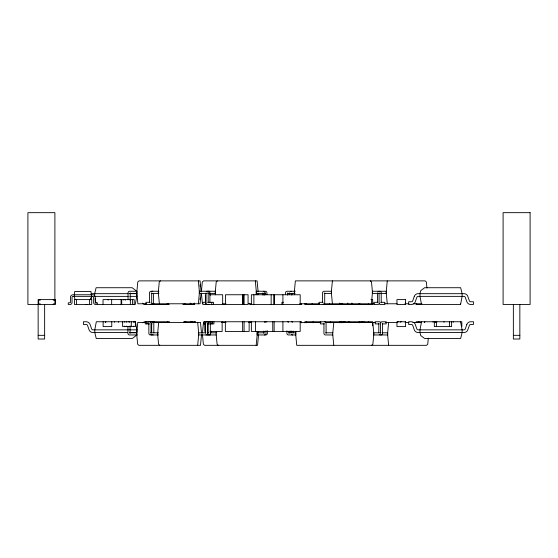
<?xml version="1.0" encoding="UTF-8"?>
<svg xmlns="http://www.w3.org/2000/svg" width="558" height="558" viewBox="0 0 558 558"><rect width="100%" height="100%" fill="white"/><g stroke="black" fill="none" stroke-linecap="round" stroke-linejoin="round"><path stroke-width="0.84" d="M158.688 322.433L157.607 333.886L158.584 344.223L159.769 345.332M198.355 303.775L199.436 292.329L198.355 280.876M200.05 299.688L200.203 298.056M201.075 293.145L200.071 303.775L152.606 303.775M201.417 291.464L202.31 281.992L203.496 280.876L257.099 280.876L258.103 291.513M197.678 345.332L198.753 333.886L197.678 322.433M201.501 334.702L200.496 345.332L138.837 345.332L137.652 344.223L136.675 333.886L137.756 322.433L145.554 322.433M202.47 333.063L203.475 322.433M216.344 331.431L216.113 333.886L217.09 344.223L218.269 345.332M256.15 294.784L256.387 292.329L255.306 280.876M257.949 294.784L258.103 293.145M256.178 345.332L257.259 333.886L257.029 331.431M258.556 334.702L257.552 345.332L204.556 345.332L203.37 344.223L202.477 334.744M295.893 331.431L295.663 333.886L296.744 345.332L426.549 345.332L427.735 344.223L428.3 338.19M332.408 280.876L331.326 292.329L332.408 303.775M333.775 322.433L332.701 333.886L333.775 345.332M387.273 280.876L386.192 292.329L387.273 303.775M388.64 322.433L387.559 333.886L388.64 345.332M129.895 293.668L136.773 293.668L136.773 296.368L135.238 304.466L95.53 304.466A1.89 1.89 0 0 1 93.639 302.576L93.639 297.449A1.081 1.081 0 0 0 92.558 296.368L73.119 296.368A1.081 1.081 0 0 0 72.038 297.449L72.038 302.576A1.89 1.89 0 0 1 70.148 304.466L68.257 304.466L68.257 302.848L70.399 302.68L70.441 297.093A2.706 2.706 0 0 1 72.77 294.764L92.914 294.764A2.706 2.706 0 0 1 95.237 297.093L95.272 302.645L97.42 302.848L97.42 304.466M421.534 321.75L419.993 329.848L419.993 332.547L420.725 335.518L424.596 338.49L460.657 338.49L462.115 332.547L462.115 329.848L460.573 321.75M90.612 299.604L91.477 296.368L90.961 291.506L74.716 291.506L74.2 296.368L75.065 299.604M90.717 299.527L91.484 297.33A1.437 1.437 0 0 1 92.837 296.368M160.446 280.876L159.26 281.992L158.291 292.329L159.372 303.775M217.397 280.876L216.211 281.992L215.235 292.329L215.472 294.784M371.684 345.332L372.87 344.223L373.846 333.886L372.765 322.433M136.173 335.518L132.302 338.49L96.241 338.49L94.783 332.547L94.783 329.848L96.325 321.75L135.364 321.75L136.905 329.848L136.905 332.547L129.393 332.547M150.144 304.466L150.353 304.438A1.674 1.674 0 0 0 151.657 303.127L151.692 292.915M151.455 304.466L151.657 304.438A1.674 1.674 0 0 0 152.92 303.315M151.86 304.466L152.069 304.438A1.674 1.674 0 0 0 153.38 303.127L153.408 293.41M193.194 304.466L193.403 304.438A1.674 1.674 0 0 0 194.658 303.315M207.095 304.466L207.583 304.466M185.967 321.75L185.765 321.778A1.674 1.674 0 0 0 184.572 322.712M191.338 321.75L191.129 321.778A1.674 1.674 0 0 0 190.278 322.231M323.18 304.466L323.389 304.438A1.674 1.674 0 0 0 324.7 303.127L324.728 292.915M206.899 321.75L206.69 321.778A1.674 1.674 0 0 0 205.386 323.082L205.358 333.293M208.343 321.75L208.141 321.778A1.674 1.674 0 0 0 207.29 322.231M209.717 321.75L209.341 321.75M251.686 321.75L251.484 321.778A1.674 1.674 0 0 0 250.291 322.712M265.406 321.75L265.196 321.778A1.674 1.674 0 0 0 264.346 322.231M266.773 321.75L266.571 321.778A1.674 1.674 0 0 0 265.713 322.231M344.956 321.75L344.746 321.778A1.674 1.674 0 0 0 343.561 322.712M349.071 321.75L348.862 321.778A1.674 1.674 0 0 0 348.011 322.231M398.447 321.75L398.245 321.778A1.674 1.674 0 0 0 397.387 322.231M401.188 321.75L400.986 321.778A1.674 1.674 0 0 0 400.135 322.231M419.023 321.75L418.814 321.778A1.674 1.674 0 0 0 417.628 322.712M436.851 321.75L436.649 321.778A1.674 1.674 0 0 0 435.791 322.231M152.411 291.248L152.222 291.262A1.639 1.639 0 0 0 151.469 291.59M152.822 291.248L152.634 291.262A1.639 1.639 0 0 0 151.881 291.59M208.05 291.248L207.862 291.262A1.639 1.639 0 0 0 207.109 291.59M209.843 291.248L209.655 291.262A1.639 1.639 0 0 0 208.901 291.59M291.22 291.248L291.039 291.262A1.639 1.639 0 0 0 290.279 291.59M379.001 291.248L378.819 291.262A1.639 1.639 0 0 0 378.066 291.59M205.944 334.967L206.125 334.946A1.639 1.639 0 0 0 207.499 333.579L207.513 323.445M207.388 334.967L207.576 334.946A1.639 1.639 0 0 0 208.483 334.486M264.443 334.967L264.631 334.946A1.639 1.639 0 0 0 265.999 333.579L266.02 330.803M381.03 334.967L381.219 334.946A1.639 1.639 0 0 0 382.586 333.579L382.607 323.445M158.932 291.248L150.918 291.262A1.639 1.639 0 0 0 149.544 292.636L149.53 302.771M215.548 291.248L199.283 291.248L199.283 293.41L206.53 293.41M295.301 291.248L286.924 291.262A1.639 1.639 0 0 0 285.55 292.636L285.536 294.547M129.707 293.41L136.947 293.41L136.947 291.248L129.421 291.262A1.639 1.639 0 0 0 128.054 292.636L128.04 299.723M151.197 293.41L158.904 293.41M207.75 293.41L208.246 293.41M209.48 293.41L215.493 293.41M263.474 293.41L256.234 293.41L256.234 291.248L265.552 291.262A1.639 1.639 0 0 1 266.919 292.636L266.933 294.547M264.778 293.41L265.266 293.41M287.203 293.41L295.182 293.41M324.233 293.41L331.48 293.41L331.48 291.248L323.954 291.262A1.639 1.639 0 0 0 322.587 292.636L322.566 302.771M379.566 293.41L372.325 293.41L372.325 291.248L386.338 291.248L386.338 293.41L380.437 293.41M128.18 293.668L92.412 293.682A4.136 4.136 0 0 0 91.184 294.01M209.71 294.75L222.67 294.75L222.67 304.466M128.18 296.368L94.658 296.368L94.658 293.668L96.109 287.726L132.176 287.726L136.047 290.697M129.895 296.368L136.773 296.368M370.951 299.604L372.681 299.604L372.681 304.466L304.856 304.466L304.856 303.385M54.879 300.148L53.261 300.148L53.261 299.604M150.116 302.303L145.945 302.303L145.945 304.466M205.762 302.303L202.896 302.303L202.896 304.466L248.066 304.466L248.066 294.75L225.509 294.75L225.509 304.466M207.729 302.303L213.498 302.303L213.498 304.466M283.38 302.303L281.95 302.303L281.95 304.466M323.033 302.303L318.981 302.303L318.981 304.466M377.899 302.303L373.846 302.303L373.846 304.466L378.254 304.438A1.674 1.674 0 0 0 379.51 303.315M380.765 302.303L384.818 302.303L384.818 304.466L380.41 304.438A1.674 1.674 0 0 1 379.105 303.127L379.07 292.915M146.538 303.775L137.875 303.775L136.794 292.329L137.77 281.992L138.956 280.876L200.071 280.876L201.075 291.513M222.342 303.775L225.906 303.775M248.373 303.775L251.03 303.775M299.702 303.775L319.629 303.775M323.745 303.775L371.391 303.775L372.472 292.329L371.495 281.992L370.317 280.876M372.04 303.775L374.495 303.775M384.894 303.775L397.163 303.775M404.962 303.775L408.93 303.775M413.262 303.775L421.925 303.775M152.46 303.929L154.078 303.929L154.078 304.466M168.656 303.929L167.037 303.929L167.037 304.466M169.2 304.466L145.373 304.466A4.122 4.122 0 0 1 142.36 303.154M169.534 321.75L145.261 321.75L145.261 323.905L149.579 323.905M195.537 321.75L183.973 321.75L183.973 322.287M152.794 322.287L154.413 322.287L154.413 321.75M168.99 322.287L167.372 322.287L167.372 321.75M153.352 322.433L200.496 322.433L201.501 333.063M221.526 322.433L226.004 322.433M248.38 322.433L251.484 322.433M300.211 322.433L321.003 322.433M325.335 322.433L375.506 322.433M385.536 322.433L397.303 322.433M405.101 322.433L408.93 322.433M412.899 322.433L421.562 322.433M151.671 323.905L152.132 323.905M205.204 323.905L203.768 323.905L203.768 321.75L301.564 321.75L301.564 322.824M207.053 323.905L213.916 323.905L213.916 321.75M324.4 323.905L320.355 323.905L320.355 321.75M379.266 323.905L375.22 323.905L375.22 321.75L379.621 321.778A1.674 1.674 0 0 1 380.814 322.712M382.139 323.905L386.192 323.905L386.192 321.75L381.784 321.778A1.674 1.674 0 0 0 380.472 323.082L380.444 333.293M136.905 329.848L92.97 329.848A1.437 1.437 0 0 1 91.617 328.885L90.075 324.491A4.122 4.122 0 0 0 86.19 321.75L83.442 321.75L83.442 324.449L86.33 324.456A1.423 1.423 0 0 1 87.473 325.258L89.224 330.176A4.136 4.136 0 0 0 92.544 332.526L127.663 332.547M210.045 331.466L222.14 331.466L222.14 321.75M129.589 332.805L136.829 332.805L136.829 334.967M150.514 332.805L158.36 332.805M205.958 332.805L198.606 332.805L198.606 334.967L216.26 334.967M208.176 332.805L208.664 332.805M210.359 332.805L216.79 332.805M264.387 332.805L257.105 332.805L257.105 334.967L266.006 334.946A1.639 1.639 0 0 0 267.373 333.579L267.387 330.803M288.577 332.805L295.817 332.805L295.817 334.967L288.291 334.946A1.639 1.639 0 0 1 286.924 333.579L286.903 330.803M325.607 332.805L332.847 332.805M380.961 332.805L373.693 332.805L373.693 334.967L387.712 334.967L387.712 332.805L382.649 332.805M137.303 334.967L129.303 334.946A1.639 1.639 0 0 1 127.935 333.579L127.922 326.493M158.388 334.967L150.235 334.946A1.639 1.639 0 0 1 148.867 333.579L148.846 323.445M332.847 334.967L325.328 334.946A1.639 1.639 0 0 1 323.954 333.579L323.94 323.445M38.16 335.33L44.64 335.33M513.36 335.33L519.84 335.33M379.663 291.248L379.845 291.262A1.639 1.639 0 0 1 381.219 292.636L381.233 302.771M263.571 291.248L263.76 291.262A1.639 1.639 0 0 1 265.127 292.636L265.141 294.547M207.932 291.248L208.113 291.262A1.639 1.639 0 0 1 209.278 292.05M208.343 291.248L208.525 291.262A1.639 1.639 0 0 1 209.899 292.636L209.913 302.771M206.62 291.248L206.809 291.262A1.639 1.639 0 0 1 208.176 292.636L208.197 302.771M380.375 334.967L380.186 334.946A1.639 1.639 0 0 1 379.28 334.486M292.594 334.967L292.406 334.946A1.639 1.639 0 0 1 291.499 334.486M210.296 334.967L210.108 334.946A1.639 1.639 0 0 1 209.201 334.486M153.241 334.967L153.052 334.946A1.639 1.639 0 0 1 152.146 334.486M151.867 334.967L151.685 334.946A1.639 1.639 0 0 1 150.772 334.486M417.649 304.466L417.447 304.438A1.674 1.674 0 0 1 416.184 303.315M343.582 304.466L343.379 304.438A1.674 1.674 0 0 1 342.117 303.315M361.584 321.75L361.793 321.778A1.674 1.674 0 0 1 362.644 322.231M343.756 321.75L343.965 321.778A1.674 1.674 0 0 1 344.816 322.231M341.015 321.75L341.217 321.778A1.674 1.674 0 0 1 342.075 322.231M209.299 304.466L208.678 304.438M324.554 321.75L324.763 321.778A1.674 1.674 0 0 1 326.067 323.082L326.102 333.293M186.086 304.466L185.884 304.438A1.674 1.674 0 0 1 184.621 303.315M291.639 321.75L291.841 321.778A1.674 1.674 0 0 1 292.692 322.231M287.523 321.75L287.726 321.778A1.674 1.674 0 0 1 288.577 322.231M207.967 321.75L208.176 321.778A1.674 1.674 0 0 1 209.027 322.231M194.254 321.75L194.456 321.778A1.674 1.674 0 0 1 195.649 322.712M152.285 321.75L152.487 321.778A1.674 1.674 0 0 1 153.799 323.082L153.827 332.805M150.911 321.75L151.12 321.778A1.674 1.674 0 0 1 151.971 322.231M149.467 321.75L149.67 321.778A1.674 1.674 0 0 1 150.981 323.082L151.009 333.293M133.899 321.75L134.108 321.778A1.674 1.674 0 0 1 134.959 322.231M128.535 321.75L128.738 321.778A1.674 1.674 0 0 1 129.596 322.231M421.534 304.466L419.993 296.368L419.993 293.668L420.725 290.697L424.596 287.726L460.657 287.726L462.115 293.668L462.115 296.368L460.573 304.466L416.163 304.466L416.163 303.929M95.118 298.795L96.039 303.657M135.448 323.291L135.42 323.082A1.674 1.674 0 0 0 135.294 322.712M426.933 288.019L426.361 281.992L425.175 280.876L295.37 280.876L294.296 292.329L294.526 294.784M258.403 331.431L258.556 333.063M201.417 293.145L202.415 303.775M200.05 284.971L200.203 286.603M519.84 304.466L519.84 339.027L513.36 339.027L513.36 304.466M461.836 326.604L461.836 321.75L416.163 321.75L416.163 322.287M460.462 303.929L460.462 304.466M453.194 321.75L453.194 322.287M451.617 321.75L451.617 326.604L434.333 326.604L434.333 321.75M449.455 321.75L449.455 326.604M444.001 321.75L444.001 322.287M436.495 321.75L436.495 326.604M435.366 321.75L435.366 322.287M433.029 321.75L433.029 322.287M424.798 321.75L424.798 322.287M424.387 321.75L424.387 322.287M405.394 303.029L405.394 304.466M378.805 323.445L378.805 332.526M377.431 292.824L377.431 302.771M372.681 325.795L372.681 321.75L304.856 321.75L304.856 322.824M368.566 303.929L368.566 304.466M368.566 321.75L368.566 322.287M364.039 321.75L364.039 322.287M359.924 303.929L359.924 304.466M359.924 321.75L359.924 322.287M359.171 303.385L359.171 304.466M359.171 321.75L359.171 322.824M351.903 303.029L351.903 304.466M347.787 303.029L347.787 304.466M341.887 303.385L341.887 304.466M341.887 321.75L341.887 322.824M339.968 303.385L339.968 304.466M339.968 321.75L339.968 322.824M339.557 303.029L339.557 304.466M330.364 321.75L330.364 322.824M329.478 303.385L329.478 304.466M313.087 321.75L313.087 322.824M312.201 303.385L312.201 304.466M306.223 303.385L306.223 304.466M306.223 321.75L306.223 322.824M301.529 303.385L301.529 304.466L250.423 304.438A1.674 1.674 0 0 1 249.161 303.315M301.111 303.385L301.111 304.466M300.19 304.466L300.19 294.75L251.365 294.75L251.365 304.466M300.19 321.75L300.19 331.466L251.365 331.466L251.365 321.75M294.443 291.248L294.443 293.41M293.18 331.075L293.18 332.805M291.806 293.41L291.806 295.14M291.018 330.803L291.018 332.526M289.651 292.824L289.651 294.547M289.065 331.075L289.065 333.293M287.691 292.915L287.691 295.14M282.913 294.75L282.913 304.466M282.913 321.75L282.913 331.466M274.131 294.75L274.131 304.466M274.131 321.75L274.131 331.466M274.041 294.75L274.041 304.466M272.757 321.75L272.757 331.466M271.16 294.75L271.16 304.466M264.778 292.915L264.778 295.14M263.857 331.075L263.857 333.293M262.985 292.915L262.985 295.14M255.48 321.75L255.48 331.466M253.876 294.75L253.876 304.466M249.14 321.75L249.14 331.466L225.355 331.466L225.355 321.75M244.097 294.75L244.097 304.466M244.083 321.75L244.083 331.466M243.044 294.75L243.044 304.466M242.786 294.75L242.786 304.466M242.639 321.75L242.639 331.466M215.388 291.248L215.388 293.41M212.549 321.75L212.549 323.905M211.782 302.303L211.782 304.466M211.098 321.75L211.098 323.905M210.882 331.075L210.882 332.805M210.429 293.41L210.429 295.14M210.331 323.445L210.317 333.579A1.639 1.639 0 0 1 208.95 334.946L208.762 334.967A1.639 1.639 0 0 1 207.827 334.486M208.176 323.291L208.176 333.293M206.035 292.915L206.062 303.127A1.674 1.674 0 0 0 207.374 304.438M205.386 294.75L205.386 304.466M204.856 321.75L204.856 331.466M194.477 303.029L194.477 304.466L182.996 304.466L182.996 303.929M193.27 303.929L193.27 304.466M192.684 321.75L192.608 322.287M191.638 303.929L191.638 304.466M190.292 303.029L190.292 304.466M184.049 321.75L184.049 322.287M158.437 291.248L158.437 293.41M157.761 332.805L157.761 334.967M151.671 323.445L151.671 332.526M148.079 321.75L148.079 323.905M146.712 321.75L146.712 323.905M135.357 321.75L135.357 326.604L122.634 326.604L122.634 321.75M134.213 304.466L134.213 299.604L103.028 299.604L103.028 304.466M133.397 321.75L133.397 322.287M133.397 326.067L133.397 326.604M132.455 299.604L132.455 304.466M131.276 321.75L131.276 326.604M130.349 299.604L130.349 304.466M130.195 292.915L130.195 300.33M130.077 325.886L130.077 333.293M126.722 321.75L126.722 322.287M126.722 326.067L126.722 326.604M125.578 299.604L125.578 300.148M124.755 321.75L124.755 322.287M124.755 326.067L124.755 326.604M123.813 299.604L123.813 300.148M121.707 299.604L121.707 304.466M121.093 299.604L121.093 304.466M118.352 321.75L118.352 322.287M114.439 321.75L114.439 322.287M111.76 321.75L111.76 326.604L103.125 326.604L103.125 321.75M111.663 299.604L111.663 304.466M108.133 299.604L108.133 300.148M105.804 321.75L105.804 322.287M105.392 321.75L105.392 322.287M89.545 299.604L89.545 304.466M76.585 299.604L76.585 304.466M53.261 304.466L53.261 303.929L54.879 303.929L54.9 212.668L27.9 212.668L27.9 304.466L55.416 304.466L55.416 299.604L38.139 299.604L38.16 339.027L44.64 339.027L44.64 304.466M40.302 299.604L40.302 300.148L38.676 300.148L38.676 303.929L40.302 303.929L40.302 304.466M142.792 322.761A4.122 4.122 0 0 1 145.499 321.75M86.895 304.382A4.122 4.122 0 0 1 86.058 304.466M210.401 322.231A1.674 1.674 0 0 0 209.543 321.778A1.674 1.674 0 0 0 208.657 322.231M414.294 296.368L412.683 300.95A1.423 1.423 0 0 1 411.546 301.752L408.651 301.766L408.651 304.466L411.399 304.466A4.122 4.122 0 0 0 415.285 301.725L416.826 297.33A1.437 1.437 0 0 1 418.179 296.368L463.928 296.368A1.437 1.437 0 0 1 465.288 297.33L466.823 301.725A4.122 4.122 0 0 0 470.708 304.466L473.456 304.466L473.456 301.766L470.568 301.752A1.423 1.423 0 0 1 469.424 300.95L467.674 296.04A4.136 4.136 0 0 0 464.354 293.682L417.754 293.682A4.136 4.136 0 0 0 414.434 296.04L414.294 296.368M466.823 324.491L465.288 328.885A1.437 1.437 0 0 1 463.928 329.848L418.179 329.848A1.437 1.437 0 0 1 416.826 328.885L415.285 324.491A4.122 4.122 0 0 0 411.399 321.75L408.651 321.75L408.651 324.449L411.546 324.456A1.423 1.423 0 0 1 412.683 325.258L414.434 330.176A4.136 4.136 0 0 0 417.754 332.526L464.354 332.526A4.136 4.136 0 0 0 467.674 330.176L469.424 325.258A1.423 1.423 0 0 1 470.568 324.456L473.456 324.449L473.456 321.75L470.708 321.75A4.122 4.122 0 0 0 466.823 324.491M530.1 212.668L503.1 212.668L503.1 304.466L530.1 304.466L530.1 212.668M91.707 299.604L74.423 299.604L74.423 304.466L91.707 304.466L91.707 299.604M405.596 299.604L396.954 299.604L396.954 304.466L405.596 304.466L405.596 299.604M405.596 321.75L396.954 321.75L396.954 326.604L405.596 326.604L405.596 321.75"/></g></svg>
